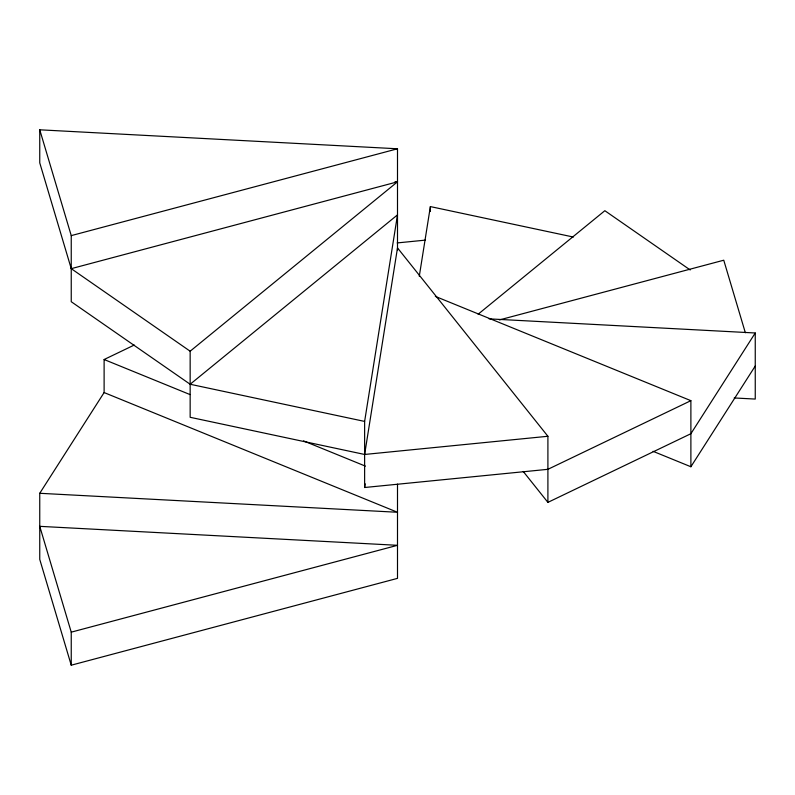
<?xml version="1.0" encoding="UTF-8"?>
<svg xmlns="http://www.w3.org/2000/svg" width="795" height="795" viewBox="0 0 795 795"><rect width="100%" height="100%" fill="white"/><g stroke="black" fill="none" stroke-linecap="round" stroke-linejoin="round"><path stroke-width="1.19" d="M653.063 451.322L690.885 466.754L690.885 400.67L547.904 469.318L364.627 487.504L364.627 421.42L397.5 214.869L190.154 384.253L71.242 301.712L71.242 235.618L39.75 129.804L397.5 148.784L397.5 250.365M395.026 181.697L397.5 181.826L190.154 351.211L190.154 417.296L364.627 454.462L397.5 247.911L547.904 436.276L547.904 502.37L690.885 433.712L755.25 332.986L489.104 318.865M364.627 487.504L365.213 483.837M419.283 276.253L430.373 206.591L573.344 237.039M397.5 484.125L397.5 578.363L71.242 665.196L39.75 559.382L39.75 493.288L104.115 392.561L104.115 359.519L134.275 345.04M690.885 466.754L755.25 366.028M478.133 314.224L604.846 210.705L690.219 269.972M71.242 235.618L397.5 148.784M39.75 129.804L39.75 162.846L71.242 268.66L397.5 181.826M499.459 319.908L723.758 260.213L745.342 332.737M71.242 632.154L397.5 545.31L39.75 526.34L71.242 632.154L71.242 665.196M397.162 242.932L425.454 240.12M364.627 454.462L547.904 436.276M734.202 397.957L755.25 399.07L755.25 332.986M39.75 493.288L397.5 512.268L104.115 392.561M190.154 384.253L364.627 421.42M435.322 296.396L690.885 400.67M104.115 359.519L190.065 394.588M303.521 440.877L365.412 466.128M71.242 268.66L190.154 351.211M523.229 471.455L547.904 502.37M430.373 206.591L430.373 211.49"/></g></svg>
